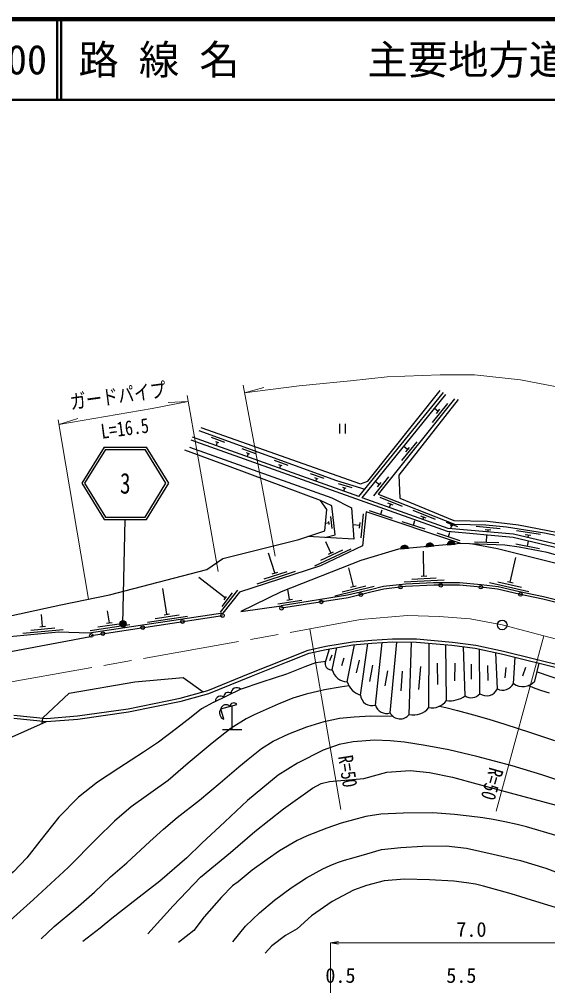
# Model space of a CAD drawing. Units: millimetres at full size, sheet at 1:1000, with parts at other scales. Extents: x 40000 to 680000, y 20000 to 380000.
# Drawn here: x 173042 to 238590, y 260141 to 380000 of the extents above; entities that cross this region are included whole.
import ezdxf
from ezdxf.enums import TextEntityAlignment as Align

# ---------------------------------------------------------------- set-up
doc = ezdxf.new("R2010")
doc.units = ezdxf.units.MM
doc.header["$LTSCALE"] = 1000
doc.linetypes.add('CHAIN', pattern=[18.5, 12, -1.5, 3.5, -1.5])
for name, color, linetype, lineweight in [('M-BGD', 7, 'Continuous', 25), ('M-BMK', 2, 'CHAIN', 13), ('M-BMK-SRVR', 3, 'Continuous', 25), ('M-STR-HTXT', 7, 'Continuous', 13), ('M-STR-STRC', 7, 'Continuous', 25), ('M-TTL', 2, 'Continuous', 140), ('M-TTL-LINE', 7, 'Continuous', 50)]:
    doc.layers.add(name, color=color, linetype=linetype, lineweight=lineweight)
doc.layers.add('M-TTL-TXT', color=7, linetype='Continuous')
doc.styles.add('ＭＳ ゴシック', font='')
doc.styles.get('ＭＳ ゴシック').set_extended_font_data('MS Gothic')

# ---------------------------------------------------------------- blocks, each defined once
blk = doc.blocks.new('open_arrow')
at = {"color": 0, "linetype": 'Continuous', "lineweight": -2}
blk.add_lwpolyline([(7.5, 1.25), (0, 0), (7.5, -1.25)], dxfattribs=at)

msp = doc.modelspace()

# ---------------------------------------------------------------- hatches: boundary and pattern name
at = {"layer": 'M-BGD'}
for points in [[(226127, 314826, -0.82183), (227114, 314915)], [(220325, 314305, -0.82183), (221312, 314394)], [(223467, 314587, -0.82183), (224454, 314676)]]:
    msp.add_hatch(color=256, dxfattribs=at).paths.add_polyline_path(points)
at = {"layer": 'M-STR-STRC'}
msp.add_hatch(color=256, dxfattribs=at).paths.add_polyline_path([(185564, 304803, -0.41421), (185686, 305356, -0.41421), (186238, 305233, -1)])

# ---------------------------------------------------------------- linework, layer by layer
at = {"layer": 'M-BGD'}
for p, q in [((215174, 320812), (225660, 333721)), ((215574, 320669), (225971, 333468)), ((224306, 330006), (226183, 332347)), ((225011, 331364), (224559, 331731)), ((224792, 331091), (225230, 331637)), ((212747, 329816), (212747, 328642)), ((213447, 329816), (213447, 328642)), ((215174, 320812), (194508, 328183)), ((198555, 327511), (196863, 328127)), ((197804, 327465), (197409, 327609)), ((197606, 327537), (197458, 327130)), ((220509, 325270), (222385, 327611)), ((202387, 326114), (200696, 326730)), ((201636, 326068), (201241, 326212)), ((201439, 326140), (201300, 325760)), ((221213, 326628), (220729, 327016)), ((220994, 326355), (221432, 326901)), ((206400, 324651), (204709, 325267)), ((205649, 324605), (205255, 324749)), ((205452, 324677), (205324, 324325)), ((210854, 323028), (209163, 323644)), ((210103, 322982), (209709, 323126)), ((209906, 323054), (209789, 322733)), ((217011, 320908), (218888, 323249)), ((217715, 322266), (217207, 322679)), ((217496, 321993), (217934, 322539)), ((214339, 321874), (212619, 322403)), ((213591, 321790), (213190, 321913)), ((213391, 321852), (213279, 321488)), ((220583, 319585), (217791, 320684)), ((216460, 319080), (219306, 318132)), ((217883, 318606), (218073, 319175)), ((219403, 319727), (218751, 319983)), ((219077, 319855), (218939, 319469)), ((224682, 317970), (221891, 319069)), ((211485, 317362), (211443, 317709)), ((211851, 316827), (211673, 318316)), ((215438, 315701), (215752, 318684)), ((220505, 317732), (223352, 316785)), ((221929, 317259), (222118, 317828)), ((223502, 318113), (222851, 318369)), ((223177, 318241), (223087, 317990)), ((211464, 317536), (211035, 317484)), ((215297, 317224), (214397, 317318)), ((215260, 316876), (215333, 317572)), ((227430, 317050), (226034, 317599)), ((226840, 317121), (226514, 317249)), ((226677, 317185), (226540, 316836)), ((232695, 316816), (229709, 317106)), ((231521, 316629), (230824, 316696)), ((231173, 316663), (231150, 316415)), ((237686, 316083), (234721, 316544)), ((224843, 316288), (227689, 315340)), ((226266, 315814), (226456, 316383)), ((231019, 315153), (231054, 316022)), ((236503, 315963), (235812, 316071)), ((236096, 314650), (236216, 315277)), ((236157, 316017), (236110, 315713)), ((209691, 312207), (214213, 314342)), ((210467, 312906), (213180, 314186)), ((211696, 313817), (211055, 315174)), ((220325, 314305), (221312, 314394)), ((223239, 310948), (223168, 314047)), ((223467, 314587), (224454, 314676)), ((226127, 314826), (227114, 314915)), ((229521, 315212), (232518, 315094)), ((234623, 314933), (237569, 314366)), ((204761, 311338), (203974, 313781)), ((211379, 313668), (212012, 313967)), ((233952, 310186), (234644, 313256)), ((214486, 309660), (213923, 311957)), ((198609, 308200), (195319, 310749)), ((202566, 310000), (207325, 311534)), ((203425, 310593), (206281, 311513)), ((204428, 311231), (205094, 311446)), ((220770, 310231), (225764, 310466)), ((221754, 310578), (224751, 310719)), ((222889, 310931), (223588, 310964)), ((191343, 306206), (190860, 309400)), ((206568, 308019), (206358, 309340)), ((212203, 308479), (217057, 309677)), ((213102, 309009), (216015, 309728)), ((214147, 309576), (214826, 309744)), ((231382, 310150), (236259, 309051)), ((232423, 310223), (235350, 309563)), ((233611, 310263), (234294, 310109)), ((198011, 306449), (200155, 309216)), ((198203, 307186), (199489, 308847)), ((198459, 308007), (198759, 308394)), ((206222, 307965), (206913, 308074)), ((205133, 307488), (208096, 307959)), ((175923, 304691), (175785, 306184)), ((181973, 303585), (198242, 306045)), ((184210, 305147), (183990, 306630)), ((188959, 305245), (193904, 305980)), ((189904, 305689), (192871, 306130)), ((190997, 306155), (191690, 306257)), ((174457, 304254), (177444, 304530)), ((175574, 304658), (176271, 304723)), ((181825, 304186), (186771, 304920)), ((182770, 304629), (185738, 305070)), ((183864, 305095), (184556, 305198)), ((173489, 303863), (178468, 304323)), ((211867, 299321), (212429, 302072)), ((213728, 297830), (214608, 302425)), ((215373, 296188), (216291, 302572)), ((217226, 294946), (218058, 302692)), ((219039, 293976), (219861, 302764)), ((221418, 293786), (221713, 302749)), ((223839, 294628), (223877, 302610)), ((226029, 295511), (225947, 302435)), ((228350, 296080), (228156, 302177)), ((210970, 300127), (211518, 301918)), ((211569, 300473), (211854, 301178)), ((230160, 296353), (230129, 301870)), ((232350, 296942), (232164, 301437)), ((234354, 297615), (234563, 300869)), ((213070, 299843), (213340, 300788)), ((214886, 298958), (215261, 300518)), ((216521, 297878), (216912, 299888)), ((222620, 296886), (222845, 299736)), ((224976, 297516), (224901, 300126)), ((227079, 297937), (227109, 300157)), ((229149, 298162), (229134, 300037)), ((231225, 297981), (231165, 299856)), ((236986, 297909), (237540, 300125)), ((218442, 297323), (218742, 299183)), ((220429, 296719), (220594, 299134)), ((233311, 298341), (233446, 299616)), ((235502, 298551), (235862, 299646)), ((213941, 297322), (212840, 297172)), ((197167, 295294), (200471, 296937)), ((199437, 291930), (199437, 294855)), ((175869, 292652), (175900, 292950)), ((175900, 292950), (175940, 293347)), ((198237, 291930), (200637, 291930))]:
    msp.add_line(p, q, dxfattribs=at)
for points in [[(195568, 329361), (215367, 322366), (216259, 322730), (225258, 333950)], [(227020, 332911), (217550, 321101), (227039, 317365), (230936, 317288), (233466, 317043), (238181, 316309), (243469, 315187), (254575, 312241), (257789, 311013), (273661, 306665), (281185, 304810), (292927, 302375), (295495, 301801), (301084, 301185), (316620, 298759), (338737, 295135), (359000, 291743), (375147, 286087), (378953, 285119), (381437, 285510), (396828, 284464)], [(227501, 332826), (220108, 323462), (220242, 320598), (226964, 317826), (231113, 317745), (234955, 317293), (243545, 315665), (253907, 313019), (255890, 313447), (266286, 325894)], [(195309, 329013), (212395, 322785), (215902, 321707)], [(384744, 283705), (378081, 284028), (365913, 287999), (365339, 288086), (358019, 290580), (353863, 291257), (342359, 292986), (335323, 294053), (317248, 296844), (305290, 298570), (299558, 299503), (296045, 300780), (290266, 301728), (281737, 303444), (273010, 305207), (269686, 306154), (261329, 308381), (255544, 310063), (252966, 311361), (244954, 313222), (234302, 315727), (226172, 316465), (194373, 327806)], [(181853, 303395), (163796, 300026), (163144, 301215), (162518, 304902), (163276, 305638), (166123, 304979), (167894, 305147), (178189, 307393), (184244, 308634), (196314, 311756), (198282, 313124), (207713, 315461), (210961, 316571), (211173, 319196), (210421, 320312), (199219, 324510), (193573, 326557)], [(194169, 326914), (211798, 320669), (214232, 319389), (214541, 315503), (208815, 315838)], [(210946, 315713), (212243, 316071), (211813, 319671), (210421, 320312)], [(384744, 284105), (378154, 284425), (366005, 288390), (365435, 288476), (358116, 290970), (353924, 291652), (342419, 293381), (335384, 294448), (317307, 297240), (305351, 298965), (299660, 299892), (296147, 301169), (290338, 302122), (281816, 303836), (273105, 305596), (269792, 306540), (261437, 308766), (255691, 310437), (253104, 311740), (245045, 313611), (234366, 316123), (226258, 316859), (215574, 320669)], [(302640, 292052), (302121, 292913), (298719, 294236), (293347, 298948), (283587, 301252), (278910, 302719), (268021, 305115), (264986, 305990), (261785, 306985), (255966, 308858), (249855, 310600), (244850, 312083), (238541, 313874), (235059, 314543), (233294, 314763), (227826, 314979), (216075, 318892), (215633, 314681), (210399, 312210), (200343, 308969), (198298, 306329)], [(227826, 314979), (220095, 314284), (215418, 312889), (205515, 309010), (200517, 306543), (205528, 307247)], [(300594, 292177), (297994, 293873), (292995, 297969), (287525, 299529), (281956, 300611), (279120, 302073), (262881, 305748), (250478, 309791), (238327, 312835), (232369, 314334), (229047, 314930)], [(300594, 292177), (299137, 292243), (295128, 293034), (287529, 294792), (280954, 296525), (271478, 299223), (261081, 302069), (250730, 304979), (242527, 307253), (238065, 308378), (235079, 309009), (232430, 309606), (230319, 309869), (227656, 310098), (224441, 310103), (220941, 309939), (218212, 309631), (216592, 309253), (213773, 308557), (205528, 307247)], [(301063, 291855), (299101, 291944), (295065, 292740), (287457, 294501), (280875, 296235), (271397, 298934), (261001, 301780), (250649, 304690), (242450, 306963), (237997, 308086), (235015, 308716), (232379, 309310), (230287, 309570), (227643, 309798), (224448, 309803), (220965, 309639), (218263, 309335), (216663, 308961), (213832, 308263), (205575, 306950)], [(198298, 306329), (181697, 303863), (177962, 303975), (167461, 303004), (163356, 303334), (163144, 301215)], [(172356, 293310), (176422, 292896), (180290, 293193), (186607, 294092), (193107, 295427), (196550, 296365), (201847, 298531), (206199, 300249), (209004, 301381), (211126, 301851), (214423, 302409), (216786, 302615), (219330, 302768), (222306, 302744), (226720, 302369), (229591, 301984), (233016, 301256), (240691, 299337), (263065, 293550), (278837, 289600), (289957, 286787), (295085, 285644), (302429, 284073)], [(172381, 293709), (176427, 293298), (180246, 293591), (186538, 294486), (193014, 295816), (196421, 296745), (201698, 298902), (206051, 300621), (208885, 301764), (211050, 302244), (214372, 302806), (216757, 303014), (219320, 303168), (222324, 303143), (226764, 302767), (229659, 302379), (233106, 301645), (240790, 299725), (263164, 293937), (278935, 289988), (290050, 287176), (295171, 286035), (302517, 284463)], [(200471, 296937), (203178, 297834), (206226, 298833), (208508, 299749), (209812, 300232), (211051, 300391)], [(237277, 299073), (240557, 297933), (244368, 296452), (248258, 294732), (251734, 293457), (255717, 292082), (258721, 291129), (262546, 290005), (265758, 289271), (267160, 289139), (269106, 288861), (271726, 288358), (274161, 287710), (279771, 285916), (284335, 284598), (289025, 283154), (292773, 282149), (294470, 281857), (296325, 281588), (299787, 280961), (302552, 280435)], [(175940, 293347), (179219, 296440), (187354, 297825), (193374, 298359), (195831, 296584)], [(238828, 296434), (237880, 296725), (237048, 296995), (236153, 297358)], [(212840, 297172), (210883, 296816), (208636, 296305), (206969, 295786), (205172, 295054), (202172, 293750), (201197, 293225), (199330, 292071), (196980, 290239), (193988, 287719), (191521, 285590), (186929, 282304), (184836, 280537), (182655, 278387), (179115, 274779), (174790, 270841), (171922, 268209), (168967, 265106)], [(197167, 295294), (195644, 294483), (194364, 293431), (192536, 292036), (190294, 290353), (188460, 289116), (185376, 287112), (182737, 285387), (180378, 283524), (177955, 281047), (175593, 278058), (173981, 275986), (172300, 274278), (170691, 272982), (168159, 270857), (166278, 269119), (164823, 267469)], [(198419, 293202), (198036, 294468), (200029, 295024)], [(225150, 294791), (225955, 294630), (227394, 294280), (229386, 293727), (231273, 293188), (233261, 292581), (236480, 291525), (239433, 290561)], [(168096, 275197), (171027, 279259), (166507, 286912), (167090, 288771), (176422, 292896)], [(175765, 265934), (177365, 267462), (180072, 269719), (182368, 271727), (184359, 273644), (186372, 275391), (189238, 278018), (190918, 279555), (192628, 280983), (195391, 283148), (197971, 285320), (200278, 287297), (201424, 288254), (203103, 289540), (204516, 290466), (206462, 291396), (208712, 292226), (210861, 292921), (212761, 293329), (214563, 293497), (216621, 293604), (219352, 293586)], [(242625, 284740), (237847, 286297), (234166, 287398), (229810, 288585), (226339, 289377), (223395, 289931), (220841, 290341), (219033, 290526), (217092, 290592), (214466, 290367), (212723, 290051), (210730, 289352), (207568, 287741), (205152, 286263), (203251, 284680), (201351, 283123), (198521, 280463), (195670, 277797), (193835, 276003), (190472, 273113), (187553, 270841), (184505, 268491), (183084, 267277), (180914, 265599)], [(189003, 266565), (192119, 270031), (195524, 273588), (199260, 276667), (202242, 279255), (205813, 282072), (209418, 284626), (210484, 285197), (211537, 285466), (215766, 285825), (218624, 286618), (221531, 286834), (223933, 286594), (226791, 286017), (229818, 285177), (233917, 284051), (239631, 282526)], [(239876, 278675), (235960, 279829), (234800, 280151), (233293, 280477), (231838, 280745), (230549, 280962), (228842, 281154), (227018, 281355), (224327, 281591), (220670, 281524), (217909, 281415), (216044, 281143), (212968, 280289), (211189, 279677), (208739, 278716), (207519, 278151), (205316, 276858), (203793, 275778), (201917, 274447), (200173, 273035), (199492, 272533), (198106, 271113), (195958, 268660), (194692, 266995), (192810, 265480)], [(199538, 265580), (201103, 267511), (202824, 269191), (204681, 270755), (206747, 272295), (208684, 273536), (210696, 274627), (211604, 275050), (212500, 275401), (213371, 275716), (214570, 276055), (216168, 276502), (217977, 277011), (220386, 277266), (223049, 277447), (225978, 277483), (228514, 277193), (231831, 276443), (235232, 275681), (238379, 274713), (241075, 273693)], [(243616, 268595), (237123, 270586), (234046, 271525), (230628, 272477), (229634, 272736), (228504, 272913), (226938, 273104), (223943, 273280), (220813, 273336), (218321, 273159), (216115, 272574), (214509, 272002), (211840, 270587), (209280, 268804), (207496, 267198), (206047, 266364), (204386, 265071), (203528, 264186)]]:
    msp.add_lwpolyline(points, dxfattribs=at)
for centre in [(220330, 309568), (225322, 309802), (230312, 309567), (215423, 308655), (235226, 308672), (205575, 306950), (210513, 307735), (198242, 306045), (188354, 304550), (193298, 305298), (181973, 303585), (183410, 303803)]:
    msp.add_circle(centre, 225, dxfattribs=at)
for centre, radius, start, end in [((226629, 314773), 505, 16.30243, 173.96062), ((220827, 314252), 505, 16.30243, 173.96062), ((223969, 314534), 505, 16.30243, 173.96062), ((211781, 300127), 810, 179.99607, 276.14273), ((213743, 299756), 1925, 193.0466, 269.54757), ((216040, 298501), 2408, 196.17503, 253.89951), ((232998, 298334), 1535, 245.03069, 332.06321), ((235504, 299245), 1995, 234.79451, 317.97423), ((198021, 295413), 647, 51.40119, 181.48566), ((198947, 295990), 527, 45.13152, 187.75534), ((200022, 296393), 705, 50.47844, 182.40841), ((216779, 296283), 1410, 183.86729, 288.50065), ((226473, 298720), 3239, 262.12667, 305.41891), ((229106, 297204), 1355, 236.07368, 321.10179), ((231000, 297598), 1501, 236.0176, 334.09155), ((198687, 294311), 669, 44.73407, 166.45407), ((199643, 294735), 482, 36.79004, 174.3981), ((218593, 295321), 1417, 195.3437, 288.33331), ((224232, 296809), 2216, 259.78251, 324.1613), ((198695, 293976), 822, 143.25279, 250.38782), ((220291, 294661), 1427, 208.69349, 322.20776), ((221966, 296112), 2390, 256.73326, 321.5904)]:
    msp.add_arc(centre, radius, start, end, dxfattribs=at)
at = {"layer": 'M-BMK'}
msp.add_lwpolyline([(133903, 291216), (170217, 297509), (209098, 304392), (215377, 305566), (221191, 306062), (225127, 305927), (228993, 305646), (232947, 304889), (238109, 303524), (268230, 295774), (295644, 288448), (302176, 287090), (331122, 282153), (394636, 271208)], dxfattribs=at)
at = {"layer": 'M-BMK-SRVR'}
msp.add_circle((232947, 304889), 600, dxfattribs=at)
at = {"layer": 'M-STR-HTXT'}
for p, q in [((200816, 334605), (204792, 313433)), ((193850, 333323), (197725, 311524)), ((200992, 333668), (203360, 334317)), ((193978, 332607), (191526, 332476)), ((177855, 330323), (181610, 308094)), ((177950, 329764), (180289, 330509)), ((209098, 304392), (212939, 281997)), ((238109, 303524), (232210, 281768)), ((246629, 265464), (211629, 265464)), ((211629, 244098), (211629, 265464))]:
    msp.add_line(p, q, dxfattribs=at)
for points in [[(200992, 333668), (207748, 334537), (214146, 335157), (218684, 335668), (225261, 335921), (229497, 335921), (235209, 335305), (242526, 333900), (247486, 332538), (266152, 327475), (270097, 326517), (278916, 324066), (294399, 319892), (305850, 316793)], [(177950, 329764), (189534, 331739), (193978, 332607)]]:
    msp.add_lwpolyline(points, dxfattribs=at)
at = {"layer": 'M-STR-STRC'}
for p, q in [((183551, 326954), (180787, 322454)), ((183719, 326654), (181139, 322454)), ((183551, 326954), (188823, 326954)), ((183719, 326654), (188656, 326654)), ((191235, 322454), (188656, 326654)), ((191587, 322454), (188823, 326954)), ((180787, 322454), (183551, 317954)), ((181139, 322454), (183719, 318254)), ((188656, 318254), (191235, 322454)), ((188823, 317954), (191587, 322454)), ((183551, 317954), (188823, 317954)), ((183719, 318254), (188656, 318254)), ((185901, 305018), (186187, 317954))]:
    msp.add_line(p, q, dxfattribs=at)
msp.add_circle((185901, 305018), 400, dxfattribs=at)
at = {"layer": 'M-TTL'}
msp.add_line((680000, 380000), (40000, 380000), dxfattribs=at)
at = {"layer": 'M-TTL-LINE'}
for p, q in [((177750, 380000), (177750, 370000)), ((178250, 380000), (178250, 370000)), ((40000, 370000), (680000, 370000))]:
    msp.add_line(p, q, dxfattribs=at)

# ---------------------------------------------------------------- block references
at = {"layer": 'M-STR-HTXT', "xscale": 133, "yscale": 133}
msp.add_blockref('open_arrow', (211629, 265464), dxfattribs=at)

# ---------------------------------------------------------------- texts
at = {"layer": 'M-STR-HTXT', "style": 'ＭＳ ゴシック', "width": 0.8}
for s, rotation, p in [('ガードパイプ', 7.594, (185470, 331864)), ('L=16.5', 7.594, (186322, 327822)), ('R=50', 278.989, (212362, 286506)), ('R=50', 254.051, (230298, 285556))]:
    msp.add_text(s, height=1833, rotation=rotation, dxfattribs=at).set_placement(p, align=Align.BOTTOM_CENTER)
at = {"layer": 'M-STR-HTXT', "style": 'ＭＳ ゴシック'}
for s, p in [('7.0', (229129, 265651)), ('0.5', (212879, 259942)), ('5.5', (227879, 259942))]:
    msp.add_text(s, height=1833, dxfattribs=at).set_placement(p, align=Align.BOTTOM_CENTER)
at = {"layer": 'M-STR-STRC', "style": 'ＭＳ ゴシック', "width": 0.75}
msp.add_text('3', height=2566, dxfattribs=at).set_placement((186187, 322454), align=Align.MIDDLE_CENTER)
at = {"layer": 'M-TTL-TXT', "style": 'ＭＳ ゴシック'}
for s, p in [('028-00', (161521, 375000)), ('路 線 名', (180380, 375000)), ('主要地方道\u3000新南陽津和野線', (216234, 375000))]:
    msp.add_text(s, height=3666, dxfattribs=at).set_placement(p, align=Align.MIDDLE_LEFT)

doc.saveas('drawing.dxf')
